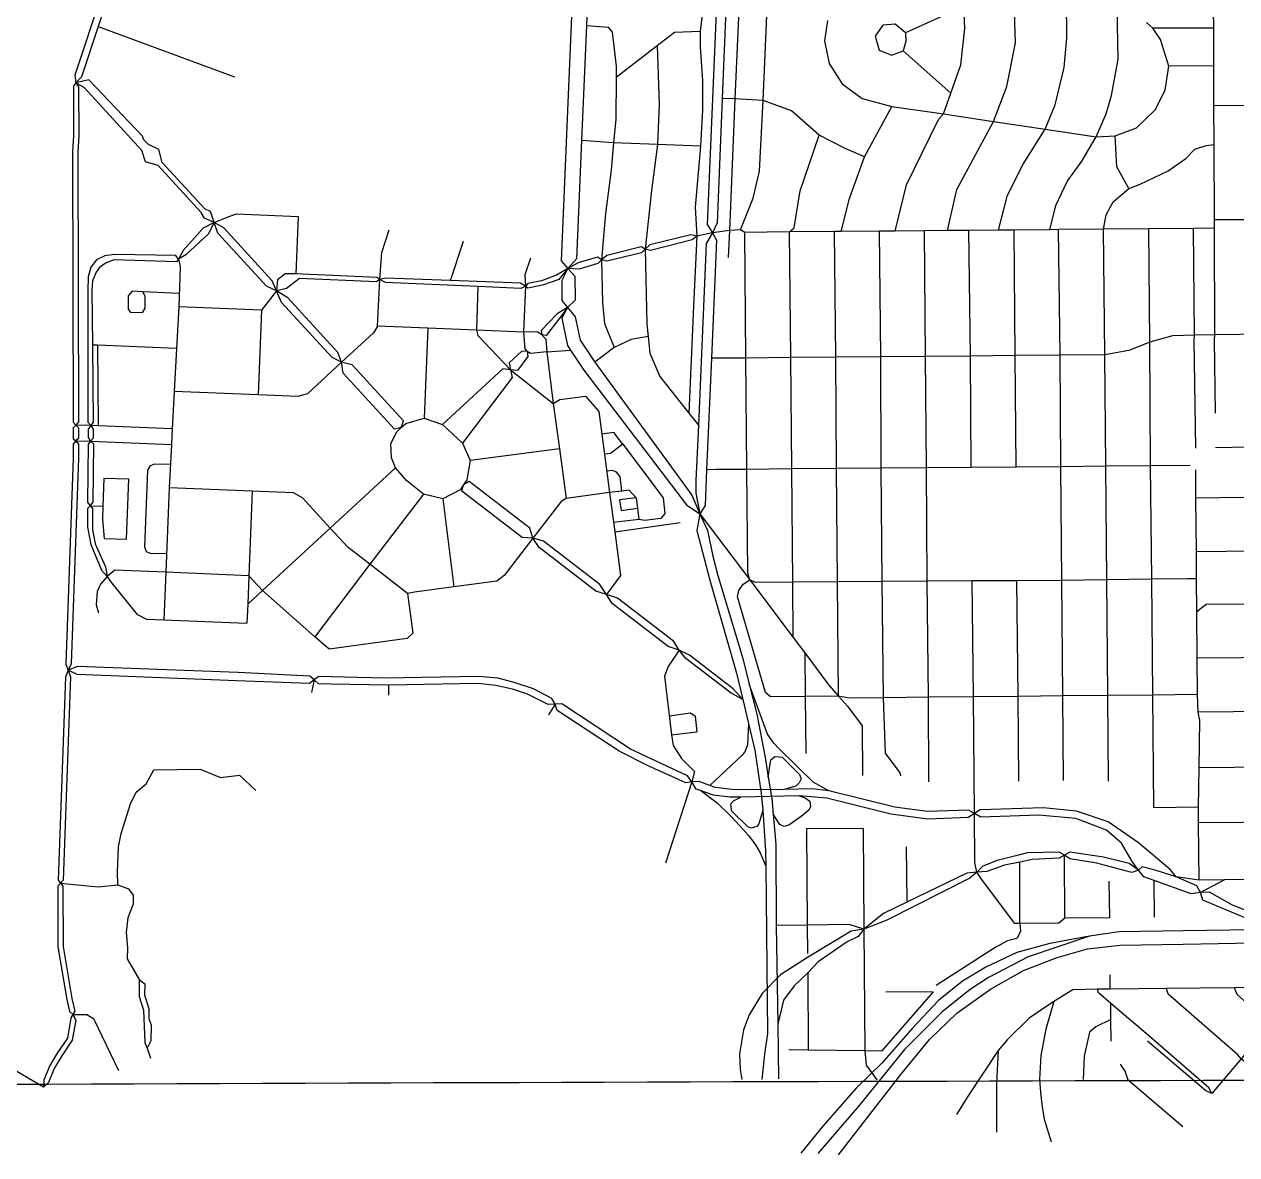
# Model space of a CAD drawing. Extents: x 0 to 264, y 89 to 356.
# Drawn here: x 52.82 to 92.06, y 89.26 to 125.83 of the extents above; entities that cross this region are included whole.
import ezdxf

# ---------------------------------------------------------------- set-up
doc = ezdxf.new("R2010")
doc.units = 0
doc.layers.get('0').update_dxf_attribs({"linetype": 'CONTINUOUS'})

msp = doc.modelspace()

# ---------------------------------------------------------------- linework, layer by layer
at = {"color": 4}
for points in [[(75.588151, 144.012708), (75.354437, 138.653794), (75.399635, 138.35724), (75.324671, 136.403732), (75.197891, 133.76341), (75.000556, 129.69875), (74.881492, 127.103629), (74.912361, 126.886451), (74.773454, 126.223889), (74.691875, 125.5933), (74.696278, 125.112639), (74.773449, 123.999185), (74.769046, 123.062119), (74.710617, 121.883619), (74.528714, 119.914678), (74.588246, 118.974306), (74.484617, 116.714324), (74.32697, 113.255998)], [(70.998732, 138.368264), (70.901718, 138.184159), (71.007551, 136.397119), (70.882978, 134.159185), (70.874173, 134.004843), (70.711012, 130.182716), (70.92819, 130.046016), (71.18394, 129.807891), (71.011963, 125.787328)], [(75.939825, 138.299912), (75.717135, 138.029817), (75.525311, 133.746875), (75.356641, 129.98428), (75.520903, 129.705365), (75.657603, 129.42204), (75.410658, 123.435841), (75.244192, 119.41197), (75.092058, 119.085651)], [(76.342215, 135.749992), (76.268351, 133.949722), (76.161415, 131.342474), (76.093063, 129.673395), (75.822968, 123.414897)], [(52.107482, 135.344298), (52.235365, 135.180036), (53.449141, 134.74678), (53.961769, 134.188951), (56.144583, 130.907014), (56.300026, 130.249967), (56.448853, 130.104444), (56.527127, 129.924748), (56.422394, 129.396685), (55.214131, 125.756458), (54.676144, 124.133681), (54.493143, 123.937449)], [(56.448853, 130.104444), (56.300026, 129.928056), (56.205216, 129.45401), (54.460069, 124.191008), (54.493143, 123.937449), (54.57803, 123.802953), (54.585735, 122.234192), (54.550457, 121.692899), (54.573599, 112.974879), (54.490916, 112.859123)], [(70.928176, 130.046016), (70.695563, 129.836553), (70.590833, 127.393567), (70.196162, 118.18276), (70.408933, 117.929203), (70.644853, 117.685563), (70.649256, 116.906147), (70.403415, 116.674635)], [(75.520903, 129.705365), (75.35223, 129.419835), (75.261831, 127.262379), (74.925589, 119.352438), (75.092058, 119.085651), (75.221042, 118.845322), (75.057881, 115.026502)], [(76.00046, 119.182665), (76.409463, 120.203516), (76.621129, 121.079949), (76.736883, 123.366389), (76.927603, 127.88966), (77.014697, 129.631502)], [(86.009426, 119.185972), (86.207865, 119.972006), (86.571667, 120.743706), (87.042405, 121.408472), (87.510936, 122.187891), (87.831744, 122.932032), (88.012544, 123.525139), (88.22421, 124.708048), (88.190033, 126.359488), (88.027978, 126.880939), (87.983881, 127.313092), (88.045617, 127.748549), (88.17901, 128.026363)], [(82.695519, 119.15731), (83.001996, 120.487942), (84.193724, 122.688395), (84.624774, 123.813976), (84.901484, 125.232803), (84.846363, 126.893063), (84.705252, 127.243637), (84.439565, 127.727606), (84.339244, 127.868717)], [(81.007701, 119.142978), (81.369298, 120.634565), (82.414401, 122.75454), (82.573151, 122.932032), (82.807968, 123.60341), (83.128776, 124.515121), (83.262171, 125.707953), (83.227994, 126.410201), (83.191615, 127.144419)], [(83.227994, 126.410201), (81.345044, 125.550303), (81.006597, 125.830322), (80.605311, 125.800556), (80.358367, 125.44447), (80.484046, 124.99027), (80.88974, 124.829313), (81.268976, 124.978143)], [(84.353575, 119.171641), (84.64572, 120.299426), (85.15284, 121.308151), (85.856188, 122.43704), (86.181407, 123.220869), (86.479061, 124.435746), (86.558436, 125.379426), (86.54853, 126.633994)], [(91.369444, 113.253794), (91.341871, 115.62402), (91.354007, 115.788282), (91.337471, 119.231173), (91.336345, 119.502369), (91.327565, 121.939843), (91.323149, 123.197716), (91.31874, 124.490869), (91.314329, 125.707953), (91.312066, 126.281217), (91.42231, 126.52375)], [(55.214131, 125.756458), (59.624956, 124.136988)], [(71.011963, 125.787328), (70.853213, 122.071034), (70.688951, 118.243395), (70.408933, 117.929203)], [(71.011963, 125.787328), (71.720826, 125.741024), (71.846502, 125.581173), (71.980998, 124.473231), (71.97874, 124.107222), (71.962256, 122.764463), (71.892803, 121.994967), (71.812325, 121.111919), (71.62822, 119.707423), (71.498133, 118.21473), (71.537822, 116.827873), (71.600658, 116.154287), (71.909339, 115.380383)], [(74.691875, 125.5933), (73.870563, 125.571258), (73.307222, 125.134697), (71.978794, 124.107222)], [(78.813863, 125.953794), (78.721258, 125.293439), (78.874496, 124.563629), (79.290113, 123.903272), (79.935033, 123.428125), (80.894149, 123.173465), (82.573151, 122.932032), (84.193724, 122.688395), (85.856188, 122.43704), (87.510936, 122.187891), (88.124992, 122.220965), (88.820625, 122.478933), (89.418143, 123.059912), (89.741155, 123.699324), (89.866831, 124.477639)], [(89.866831, 124.477639), (89.590121, 125.337536), (89.347588, 125.709053), (89.135921, 125.890954)], [(91.314324, 125.707953), (89.347588, 125.709082)], [(81.345044, 125.550303), (81.352748, 125.281312), (81.268965, 124.978143), (82.807968, 123.60341)], [(73.307222, 125.134689), (73.366754, 123.250633), (73.313838, 121.939843), (73.11981, 120.455972), (72.918063, 118.560895), (72.973187, 116.130036), (73.010669, 115.730954), (73.062482, 115.18966), (73.392109, 114.436703), (74.32697, 113.255998), (74.636754, 112.864635)], [(91.318732, 124.490869), (89.866831, 124.477633)], [(58.966806, 119.414174), (58.845537, 119.77026), (58.665841, 119.85625), (57.280088, 121.362171), (57.179766, 121.785504), (56.841319, 121.945355), (56.694697, 122.098593), (56.650599, 122.208838), (54.909861, 124.03777), (54.493143, 123.937449)], [(54.493143, 123.937449), (54.41046, 123.831615), (54.418165, 122.236397), (54.382887, 121.701718), (54.40603, 112.961649), (54.490916, 112.859123), (54.574722, 112.778647), (54.575851, 112.429174), (54.492065, 112.355314)], [(60.982047, 117.204905), (60.849756, 117.533428), (59.279894, 119.244401), (58.966806, 119.414174), (58.65151, 119.564105), (58.542369, 119.747109), (57.15, 121.267361), (56.745409, 121.37981), (56.627449, 121.748022), (54.772058, 123.777595), (54.493143, 123.937449)], [(80.014408, 121.540764), (79.387127, 121.813063), (78.551484, 122.247423), (77.647492, 123.030147), (76.736883, 123.366389), (75.822968, 123.414897), (75.410658, 123.435838)], [(75.822968, 123.414897), (75.639964, 119.161718), (75.601381, 118.285285)], [(97.920088, 123.239609), (96.271952, 123.228574), (94.622716, 123.218651), (92.975687, 123.207628), (91.323143, 123.197705)], [(79.263655, 119.128647), (79.524931, 120.191389), (80.014408, 121.540764), (80.894149, 123.173465)], [(74.710617, 121.883619), (73.313838, 121.939843), (71.892803, 121.994967), (70.853213, 122.071034)], [(77.705921, 105.995391), (77.690483, 107.783534), (77.659617, 111.445808), (77.62875, 115.047449), (77.584653, 119.113213), (77.73348, 119.2433), (77.935226, 120.444949), (78.551484, 122.247423)], [(88.564861, 120.522119), (88.181214, 121.22106), (88.124992, 122.220965)], [(87.910018, 101.344236), (87.887977, 104.119053), (87.855998, 107.860702), (87.824028, 111.531798), (87.790954, 115.142258), (87.752369, 119.201407), (87.832847, 119.666633), (88.059949, 120.086659), (88.564861, 120.522119), (88.936381, 120.661024), (89.844784, 121.088768), (90.408125, 121.491155), (90.706883, 121.789912), (91.06848, 121.914488), (91.327551, 121.939832)], [(58.966806, 119.414174), (59.393447, 119.590563), (59.687796, 119.696397), (61.682091, 119.613717), (61.609331, 117.755018)], [(58.966806, 119.414174), (58.61072, 119.237785), (57.966901, 118.509079), (57.808151, 118.232369), (57.868783, 117.994244), (57.820278, 116.688966), (57.749722, 115.34841), (57.676963, 113.95053), (57.613019, 112.742266), (57.586575, 112.239558), (57.513801, 110.838369), (57.401353, 108.105442), (57.337412, 106.563143)], [(58.966806, 119.414174), (58.770574, 119.045965), (58.052891, 118.374583), (57.808151, 118.232369)], [(63.088794, 114.898619), (62.970833, 115.217222), (61.351363, 116.985522), (60.982047, 117.204905), (60.664547, 117.359244), (59.089174, 119.076831), (58.966806, 119.414174)], [(106.13981, 119.556389), (104.514825, 119.550886), (102.866692, 119.545374), (101.22848, 119.539862), (99.578143, 119.53435), (97.930008, 119.527738), (96.280772, 119.522223), (94.633742, 119.516711), (92.988915, 119.510099), (91.336371, 119.502355)], [(64.257369, 116.070504), (64.329028, 117.576425), (64.395172, 118.453958), (64.632197, 119.181564)], [(74.588246, 118.974306), (74.388706, 119.017299), (73.071301, 118.695391), (72.918063, 118.560895), (72.797899, 118.442935), (71.675625, 118.166224), (71.498133, 118.21473)], [(75.092058, 119.085651), (74.588246, 118.974306), (74.439419, 118.854141), (73.08894, 118.512387), (72.918063, 118.560895)], [(75.092058, 119.085651), (74.888107, 118.737284), (74.636754, 112.864635), (74.559583, 111.068776), (74.555181, 110.666389), (74.688576, 109.999419), (74.934408, 109.457022), (75.110797, 108.626893), (75.271754, 108.002917), (76.078732, 105.31519), (76.284887, 104.481754), (76.526319, 103.510512), (76.796415, 102.111528), (76.901144, 101.471016), (77.011389, 100.787508), (77.05659, 100.279287), (77.144784, 99.292613), (77.155819, 96.67875), (77.20652, 93.487215), (77.22636, 91.717814)], [(91.337474, 119.231173), (90.662785, 119.22567), (89.210885, 119.213526), (87.752369, 119.201398), (86.288341, 119.188171), (86.009426, 119.185919), (84.855183, 119.176038), (84.353575, 119.171647), (83.390051, 119.163936), (82.695519, 119.157321), (81.951381, 119.150706), (81.007701, 119.14299), (80.499478, 119.138576), (79.263655, 119.128633), (79.042065, 119.126389), (77.584653, 119.113204), (76.140468, 119.101077), (76.00046, 119.182665), (75.639964, 119.161724), (75.092058, 119.085651)], [(76.303629, 107.859601), (76.234174, 108.081188), (76.206629, 111.433681), (76.174645, 115.035322), (76.140468, 119.101085)], [(79.168845, 104.093699), (79.136875, 107.793454), (79.106006, 111.457935), (79.081763, 115.060676), (79.042065, 119.12644)], [(81.187394, 101.523933), (81.166454, 101.613231), (80.693508, 102.247127), (80.62626, 104.041883), (80.589879, 107.803377), (80.553498, 111.470062), (80.53806, 115.073907), (80.499478, 119.138567)], [(82.101312, 101.319982), (82.080371, 104.062829), (82.047292, 107.8133), (82.015322, 111.482189), (81.98995, 115.087135), (81.951381, 119.150694)], [(83.468326, 111.494313), (83.441881, 115.100365), (83.390051, 119.163925)], [(84.924635, 111.50644), (84.893768, 115.113593), (84.855183, 119.176049)], [(86.45481, 101.362978), (86.43497, 104.104722), (86.40079, 107.843063), (86.366615, 111.518567), (86.342372, 115.127924), (86.288341, 119.188176)], [(89.37625, 100.48875), (89.343176, 104.133385), (89.309002, 107.878341), (89.274825, 111.543925), (89.245062, 115.545746), (89.210885, 119.213534)], [(90.734444, 112.117189), (90.685936, 115.614097), (90.694741, 115.778359), (90.662785, 119.225661)], [(66.61216, 117.545556), (67.039905, 118.814452)], [(72.918063, 118.560895), (72.787978, 118.631451), (71.672317, 118.355841), (71.498133, 118.21473), (71.379072, 118.089053), (70.784861, 117.912665), (70.408933, 117.929203)], [(57.808151, 118.232369), (57.72216, 118.347022), (55.739992, 118.378994), (55.429105, 118.342613), (55.163421, 118.209218), (54.978213, 117.975504), (54.88671, 117.664619), (54.881207, 117.219236), (54.883465, 112.962752), (54.973863, 112.852508), (55.055381, 112.730139), (55.056509, 112.444609), (54.968315, 112.345391)], [(57.808151, 118.232369), (57.745311, 118.147482), (55.728966, 118.216937), (55.46769, 118.113308), (55.256024, 117.966685), (55.152394, 117.807935), (55.026718, 117.531224), (55.007978, 117.231363), (55.027819, 115.454244), (55.054266, 112.956137), (54.973787, 112.852508)], [(69.205077, 118.267647), (69.025381, 117.72966), (69.039717, 117.362551), (68.974671, 115.875373)], [(71.498133, 118.21473), (71.368048, 118.294105), (70.746276, 118.11), (70.408933, 117.929203), (70.120095, 117.580833), (69.597544, 117.387909), (69.11909, 117.293099), (69.039715, 117.362551)], [(64.329028, 117.576425), (64.227603, 117.637058), (61.609331, 117.755018), (61.263169, 117.763823), (61.011813, 117.565384), (60.982047, 117.204891)], [(70.408933, 117.929203), (70.044028, 117.714228), (69.556754, 117.534532), (69.123498, 117.448542), (69.039715, 117.362551), (68.888681, 117.285383), (67.502924, 117.34822), (64.507621, 117.483819), (64.329028, 117.576425)], [(70.408933, 117.929203), (70.214905, 117.53894), (70.214905, 116.891813), (70.403421, 116.674635), (70.651466, 116.371466), (70.811319, 115.609689), (71.288673, 114.901926), (74.428395, 110.595833), (74.688567, 109.999419)], [(69.039715, 117.362551), (68.876553, 117.459565), (66.61216, 117.545556), (64.514236, 117.623827), (64.329028, 117.576425), (64.222091, 117.49705), (61.729496, 117.609496), (61.312778, 117.279869), (60.982047, 117.204905)], [(67.502924, 117.34822), (67.452215, 115.936008), (67.502924, 115.768439), (68.559053, 114.652778), (69.939298, 113.565782), (70.153169, 113.691458), (70.987708, 113.802803)], [(57.836813, 117.12553), (56.655008, 117.181754), (56.311049, 117.198292), (56.188681, 117.045054), (56.183177, 116.617313), (56.258141, 116.51258), (56.661631, 116.513709), (56.732187, 116.646), (56.734445, 117.034056), (56.65507, 117.181782)], [(60.982047, 117.204905), (60.504697, 116.58534), (60.391144, 113.843593)], [(65.02356, 112.786363), (65.096319, 112.99803), (63.430548, 114.818143), (63.088794, 114.898619), (62.781214, 115.047449), (61.147412, 116.831181), (60.982047, 117.204905)], [(60.504697, 116.58534), (57.820278, 116.688966)], [(70.403421, 116.674635), (70.07269, 116.466276), (69.550139, 115.926085), (69.57218, 115.781667)], [(70.403421, 116.674635), (70.196162, 116.393516), (69.716605, 115.761824), (69.572186, 115.781664)], [(70.403421, 116.674635), (70.213801, 116.327369), (70.401214, 115.435504), (70.496024, 115.294393), (70.933688, 114.643958), (74.249799, 110.282744), (74.688567, 109.999419), (76.303629, 107.859601), (77.705921, 105.995391), (78.080746, 105.49599), (78.864576, 104.454192), (79.168845, 104.093699), (79.463194, 103.76848), (79.938341, 103.134583)], [(69.572186, 115.781667), (69.700069, 115.644967), (69.730936, 115.233758), (69.939298, 113.565782), (70.138838, 112.098447), (70.35822, 110.492204), (70.195062, 110.396294), (69.283351, 109.211181), (68.356206, 107.995201), (68.119185, 107.818812), (66.727917, 107.631397), (65.44579, 107.459419), (65.2242, 107.418629), (64.006016, 108.368925), (63.305972, 108.905808), (62.721685, 109.526476), (61.82651, 110.51205), (61.534367, 110.673004), (60.199324, 110.728125), (57.513801, 110.838369)], [(69.572186, 115.781667), (69.422256, 115.884192), (68.974671, 115.875387), (67.452215, 115.936008), (65.877942, 116.002153), (64.257369, 116.070504), (64.121769, 115.853326), (63.088794, 114.898619), (61.983056, 113.873359), (61.666659, 113.792883), (60.391144, 113.843593), (57.676963, 113.95053)], [(65.877942, 116.002153), (65.765494, 113.086224)], [(68.974671, 115.875373), (69.017665, 115.331875), (69.099244, 115.250296), (69.122386, 115.079419), (68.781735, 114.632935), (68.559045, 114.652775)], [(90.694756, 115.778359), (89.977076, 115.758519), (89.245062, 115.545749), (88.564861, 115.277855), (87.790954, 115.142258), (86.342361, 115.127921), (84.893768, 115.113587), (83.441867, 115.100357), (81.989964, 115.087129), (80.538063, 115.073898), (79.081754, 115.060671), (77.62875, 115.04744), (76.174645, 115.035313), (75.057881, 115.026516)], [(106.988681, 115.85553), (106.154141, 115.853272), (104.532464, 115.847822), (102.881024, 115.843411), (101.24171, 115.837899), (99.585859, 115.832388), (97.939931, 115.825775), (96.290694, 115.81916), (94.643662, 115.813645), (93.002145, 115.807033), (91.35401, 115.788282), (90.694756, 115.778348)], [(57.749722, 115.34841), (55.195391, 115.447631), (55.027822, 115.454235)], [(55.195391, 115.447631), (55.211929, 112.842588)], [(73.010669, 115.730954), (72.461659, 115.631736), (71.909339, 115.380383), (71.288673, 114.901926)], [(69.099244, 115.250296), (68.926162, 115.255799), (68.511649, 114.880971), (68.559053, 114.652769), (68.613074, 114.409141), (67.003524, 112.279244)], [(69.730936, 115.233758), (69.200669, 115.178637), (69.099244, 115.250296)], [(69.730936, 115.233758), (70.496024, 115.294393)], [(75.057881, 115.026502), (74.904645, 111.422657), (74.855033, 110.260694), (74.688567, 109.999419)], [(65.02356, 112.786363), (64.804174, 112.729035), (63.138403, 114.548048), (63.088794, 114.898619)], [(68.559053, 114.652778), (68.309905, 114.689159), (66.353089, 112.881173)], [(70.987708, 113.802803), (71.419861, 113.307814), (71.763819, 110.68072), (71.931389, 109.411824), (72.117701, 108.001813), (71.661294, 107.389967)], [(53.445833, 91.443308), (52.577117, 91.952631), (50.817639, 93.144357), (50.085625, 94.167412), (48.308506, 98.793213), (47.674609, 99.566016), (45.619678, 101.231787), (44.51284, 102.269174), (43.181103, 104.503801), (41.75125, 106.052716), (39.976338, 107.062544), (34.585453, 109.096528), (32.969287, 109.969653), (31.481008, 111.693856), (30.628827, 113.275841), (30.029105, 113.637438)], [(65.02356, 112.786363), (65.166875, 112.921963), (65.765494, 113.086224), (66.353089, 112.881173), (67.003524, 112.279244), (67.25598, 111.715903), (67.149046, 111.091926), (67.036597, 110.929869), (66.92856, 110.774426), (66.370728, 110.483385), (65.739035, 110.633315), (65.203256, 111.067675), (64.83284, 111.487701), (64.703853, 111.811813), (64.687315, 112.270424), (64.878035, 112.64856), (65.023557, 112.786363)], [(54.490936, 112.859123), (54.407153, 112.777544), (54.408282, 112.423662), (54.492065, 112.355314), (54.575826, 112.250581), (54.576955, 111.796381), (54.336625, 105.145417), (54.245123, 104.937058)], [(57.613019, 112.742266), (55.211926, 112.842588), (54.973801, 112.852494), (54.490936, 112.859112)], [(54.973801, 112.852508), (54.885607, 112.738958), (54.886736, 112.45894), (54.968315, 112.345391), (55.057588, 112.257197), (55.036647, 110.387474), (54.955067, 110.256286)], [(72.188256, 112.248377), (71.906034, 112.624306), (71.515772, 112.576901)], [(54.49204, 112.355314), (54.408256, 112.252785), (54.409385, 111.80079), (54.167953, 105.136597), (54.245123, 104.937058), (54.321162, 104.716572), (54.083037, 98.142778), (53.994843, 98.04356)], [(54.49204, 112.355314), (54.96829, 112.34538), (57.586561, 112.239558)], [(54.96829, 112.345391), (54.888915, 112.249481), (54.872376, 110.373143), (54.955059, 110.256286), (55.034437, 110.170296), (55.026732, 109.491199), (55.121542, 109.02046), (55.45227, 108.276319), (55.50629, 107.965435)], [(72.188256, 112.248377), (71.797994, 111.945208), (71.600658, 111.929771)], [(72.188256, 112.248377), (73.500147, 110.507639), (73.551963, 110.000522), (73.418567, 109.847284), (72.910347, 109.780036), (72.715216, 109.813107), (71.8917, 109.717197)], [(70.138838, 112.098447), (67.25598, 111.715903)], [(110.537405, 107.947796), (109.281736, 108.793359), (108.087803, 109.598133), (106.880643, 110.411728), (105.692222, 111.212091), (104.607431, 111.944105), (104.555617, 112.041119), (104.381433, 112.17341), (102.892047, 112.170108), (101.283603, 112.166804), (99.606806, 112.162395), (97.964185, 112.159085), (96.308333, 112.155777), (94.659097, 112.1569), (93.007657, 112.159133), (91.369444, 112.134836)], [(57.55349, 111.588022), (57.029835, 111.60456), (56.882109, 111.54062), (56.813758, 111.402817), (56.709028, 108.930065), (56.763048, 108.781235), (56.899748, 108.72501), (57.425607, 108.712875)], [(64.83284, 111.487701), (62.721685, 109.526476), (60.527847, 107.512335), (60.053801, 107.071363)], [(87.824028, 111.531798), (86.366615, 111.518562), (84.924635, 111.506432), (83.468326, 111.494305), (82.015322, 111.482178), (80.553498, 111.470053), (79.106006, 111.457926), (77.659617, 111.445799), (76.206615, 111.433672), (75.219938, 111.424875), (74.904645, 111.422603)], [(90.55034, 111.553845), (89.274825, 111.543911), (87.824028, 111.531789)], [(54.955062, 110.256286), (55.369576, 110.245251), (55.355239, 109.808699), (55.405951, 109.200157), (56.134658, 109.180317), (56.204112, 111.113979), (55.399336, 111.136021), (55.369573, 110.245257)], [(72.159591, 110.732536), (72.103367, 111.203272), (71.97659, 111.349897), (71.847603, 111.40171), (71.672317, 111.378568)], [(90.844686, 98.149393), (90.825947, 99.993758), (90.827075, 100.503081), (90.845787, 101.783004), (90.868932, 103.323099), (90.814914, 103.578863), (90.792881, 104.146615), (90.784068, 105.32401), (90.771918, 106.825522), (90.763121, 107.89598), (90.756503, 108.768004), (90.742155, 110.504331), (90.733355, 111.413838)], [(60.199324, 110.728125), (60.090183, 107.991893), (60.053801, 107.071363), (60.029558, 106.455106)], [(71.661294, 107.389967), (71.452935, 107.710772), (69.630617, 109.110859), (69.283351, 109.211181), (68.940494, 109.226618), (66.985885, 110.730332), (67.036597, 110.929872)], [(69.283351, 109.211181), (69.180826, 109.528681), (67.217394, 111.03901), (67.036597, 110.929869)], [(71.763819, 110.68072), (70.35822, 110.492204)], [(72.159591, 110.732536), (71.763819, 110.68072)], [(72.625921, 110.517562), (72.398819, 110.763403), (72.159591, 110.732536)], [(65.739035, 110.633315), (64.006016, 108.368925), (62.227796, 106.020746)], [(66.370728, 110.483385), (66.727917, 107.631397)], [(72.625921, 110.517562), (72.090139, 110.445903), (72.139748, 110.098637), (72.670018, 110.175808)], [(72.625921, 110.517562), (72.670018, 110.175808), (72.715216, 109.813107)], [(103.856674, 110.643238), (101.304547, 110.618995), (96.494645, 110.572683), (94.621615, 110.550641), (90.74216, 110.504331)], [(54.955062, 110.256286), (54.870172, 110.163681), (54.864669, 109.55955), (54.974913, 108.999514), (55.316668, 108.175998), (55.506284, 107.965435), (55.615417, 107.804481), (56.464287, 106.749452), (56.77848, 106.58519), (57.337412, 106.563149), (60.029547, 106.455106)], [(74.688567, 109.999419), (74.59045, 109.457022), (75.007171, 107.85409), (75.876988, 104.83894), (76.078732, 103.985661), (76.261736, 103.210651), (76.465687, 102.349653), (76.671839, 100.958385), (76.725859, 100.404967), (76.815157, 99.090869), (76.82066, 98.601389), (76.880201, 93.18625), (76.78098, 92.51046), (76.690581, 91.692456)], [(71.931389, 109.411824), (74.043644, 109.714992)], [(74.012778, 105.584185), (73.828673, 105.879635), (72.023992, 107.267595), (71.661294, 107.389967), (71.323951, 107.488081), (69.481787, 108.903603), (69.283351, 109.211181)], [(104.436553, 109.389774), (104.375921, 109.199053), (104.141103, 108.984079), (103.867701, 108.879349), (101.553699, 108.846276), (101.316674, 108.890373), (96.508976, 108.834149), (94.635947, 108.813208), (90.756492, 108.768004)], [(65.2242, 107.418629), (65.393976, 106.133194), (65.216484, 105.956806), (62.694123, 105.612847), (62.227796, 106.020746), (60.527847, 107.512335), (60.090183, 107.991893), (57.401353, 108.105442), (55.754324, 108.174897), (55.506276, 107.965435), (55.291301, 107.717387), (55.179956, 107.480365), (55.144678, 107.052621), (55.227361, 106.794653)], [(90.792873, 104.146615), (89.343176, 104.133379), (87.887968, 104.119048), (86.434964, 104.104717), (84.983063, 104.090385), (83.536674, 104.076054), (82.080365, 104.062824), (80.626258, 104.041888), (79.529339, 104.026445), (79.168845, 104.093693), (78.093976, 104.084893), (76.976111, 104.074945), (76.811849, 104.21716), (75.903447, 107.306169), (75.94534, 107.518939), (76.085347, 107.718479), (76.303629, 107.85959)], [(90.763107, 107.89598), (90.468758, 107.892678), (89.309002, 107.878338), (87.855998, 107.860702), (86.40079, 107.843063), (84.948889, 107.83204), (83.5025, 107.822105), (82.047292, 107.813314), (80.589879, 107.803366), (79.136875, 107.793443), (77.690486, 107.783548), (76.491042, 107.775801), (76.303629, 107.859587)], [(83.644715, 98.404053), (83.586283, 98.716042), (83.571946, 100.296926), (83.536674, 104.07606), (83.5025, 107.822119)], [(85.008421, 101.350851), (84.983049, 104.090391), (84.948889, 107.83204)], [(76.078732, 103.985661), (75.760131, 104.331824), (74.346813, 105.424331), (74.012778, 105.584185), (73.656692, 105.699938), (71.845399, 107.094514), (71.661294, 107.389967)], [(96.522204, 107.107744), (91.070687, 107.065851), (90.771926, 106.825522)], [(74.012778, 105.584185), (73.655589, 105.06053), (73.54204, 104.744133), (73.772449, 102.849053), (73.824262, 102.503994), (74.086641, 102.077353), (74.514383, 101.659532), (74.42178, 101.328801)], [(76.078732, 103.985661), (75.699496, 104.195121), (74.227752, 105.317397), (74.012778, 105.584185)], [(78.080746, 105.49599), (78.093982, 104.084879), (78.113817, 102.242716)], [(107.151839, 105.525756), (106.940172, 105.407796), (101.340928, 105.365903), (101.174463, 105.412204), (96.536535, 105.373619), (90.784053, 105.32401)], [(54.245095, 104.937058), (54.152492, 104.71216), (53.915468, 98.146085), (53.994843, 98.04356), (54.075322, 97.946546), (54.077579, 96.000756), (54.360905, 94.318447), (54.454611, 93.90724), (54.393976, 93.795895)], [(62.203542, 104.620661), (62.060226, 104.74303), (59.748428, 104.862091), (54.544956, 105.058326), (54.245095, 104.937058)], [(62.203542, 104.620661), (62.051407, 104.508213), (59.693308, 104.591996), (54.53724, 104.79705), (54.245095, 104.937058)], [(62.203542, 104.620661), (62.118655, 104.210556)], [(69.999931, 103.839035), (69.899609, 104.02204), (69.302091, 104.331824), (68.679218, 104.536875), (68.143436, 104.676883), (67.510643, 104.728699), (64.491085, 104.676883), (62.754756, 104.725391), (62.360088, 104.727649), (62.203542, 104.620715)], [(74.42178, 101.328801), (74.286181, 101.517317), (72.440713, 102.387135), (70.213801, 103.84455), (69.999931, 103.839047), (69.77724, 103.822497), (69.108063, 104.157636), (68.617482, 104.319694), (68.088315, 104.443166), (67.495208, 104.503799), (64.61125, 104.45419), (62.758063, 104.485062), (62.34796, 104.497197), (62.203542, 104.62067)], [(64.61125, 104.454192), (64.614552, 104.133385)], [(78.854653, 101.030044), (78.357456, 101.310062), (77.249514, 102.388238), (77.080841, 102.572343), (76.876893, 102.862284), (76.284887, 104.481754)], [(69.999931, 103.839035), (69.783853, 103.495077)], [(83.571952, 100.296926), (83.380131, 100.409375), (82.045088, 100.363074), (80.992266, 100.505285), (78.854653, 101.030044), (78.307847, 101.093984), (77.398341, 101.081848), (75.824072, 101.062017), (75.179149, 101.145803), (75.013783, 101.207539), (74.668724, 101.337621), (74.42178, 101.328815), (74.233264, 101.294627), (73.008465, 101.848048), (72.078012, 102.322091), (70.068282, 103.632883), (69.999931, 103.839035)], [(107.636908, 103.730998), (101.357464, 103.675877), (96.554174, 103.63178), (90.814923, 103.578863)], [(73.698585, 103.458699), (74.379887, 103.55902), (74.530921, 103.444367), (74.582734, 102.941659)], [(76.261736, 103.210651), (76.223151, 102.519426), (76.148187, 102.318786), (76.059992, 102.193107), (75.013783, 101.207536)], [(73.772449, 102.849053), (74.582734, 102.941659)], [(79.938341, 103.134583), (79.949376, 101.534956)], [(76.901144, 101.471016), (76.984931, 102.042076), (77.112811, 102.141294), (77.345424, 102.122554), (77.90546, 101.566929), (77.959478, 101.42141), (77.899949, 101.289118), (77.794115, 101.184385), (77.398341, 101.08186)], [(55.84803, 97.998359), (55.842527, 98.410669), (55.874497, 99.222058), (55.953872, 99.649799), (56.25704, 100.611119), (56.440042, 100.990355), (56.767465, 101.256042), (57.011102, 101.716857), (58.512611, 101.737798), (59.177377, 101.467703), (59.787022, 101.537155), (60.318393, 101.039961)], [(105.563238, 101.910885), (101.370694, 101.872299), (96.571813, 101.828202), (90.84579, 101.783004)], [(74.42178, 101.328801), (73.578421, 98.690687)], [(90.101649, 98.256327), (89.903213, 98.485633), (88.876849, 99.355453), (87.898992, 100.025731), (86.880347, 100.378508), (85.794452, 100.484342), (83.760468, 100.420399), (83.571952, 100.296926), (83.364697, 100.173454), (82.059419, 100.121641), (80.865486, 100.283699), (78.798428, 100.801842), (77.904357, 100.873498), (76.014792, 100.826093), (75.658706, 100.830496), (75.131744, 100.892232), (74.723845, 101.036651), (74.565095, 101.09178), (74.42178, 101.328801)], [(74.723845, 101.036659), (75.244192, 100.643092), (75.688472, 100.215347), (75.983922, 99.897847), (76.27276, 99.580347), (76.483326, 99.289306), (76.640972, 99.025826), (76.820669, 98.601389)], [(77.904357, 100.873498), (78.096181, 100.810661), (78.246111, 100.694905), (78.265951, 100.519619), (78.217446, 100.410478), (77.967194, 100.206528), (77.560396, 99.925409), (77.414876, 99.882412), (77.277073, 99.947456), (77.056587, 100.279287)], [(76.725859, 100.404967), (76.629949, 100.069828), (76.593567, 99.961787), (76.527423, 99.881312), (76.347726, 99.826188), (76.238585, 99.869185), (75.724853, 100.380713), (75.693984, 100.493161), (75.691726, 100.61553), (75.774409, 100.71144), (76.014738, 100.826093)], [(90.827047, 100.503081), (89.37625, 100.488744)], [(88.882361, 98.469097), (88.672899, 98.752423), (88.32894, 99.34553), (87.849383, 99.764452), (86.851685, 100.140383), (85.658853, 100.24401), (83.774799, 100.185581), (83.571952, 100.296926)], [(103.613037, 100.110617), (101.383922, 100.087475), (96.586144, 100.038958), (90.825947, 99.993758)], [(79.96921, 99.818472), (78.133662, 99.800833)], [(78.133662, 99.800833), (78.162325, 96.685365), (78.170058, 95.776963)], [(79.96921, 99.818472), (79.992353, 96.562994), (80.021024, 92.619601), (80.068428, 92.163194), (80.407978, 91.681433)], [(79.174357, 89.261597), (81.188498, 91.86223), (82.113436, 92.994426), (82.998688, 93.838889), (84.091199, 94.618308), (85.163863, 95.226849), (86.251963, 95.639159), (87.233125, 95.919174), (88.283742, 96.044853), (90.329853, 96.073516), (92.596451, 96.114306), (95.826572, 96.138548), (97.743699, 96.149583), (99.399547, 96.252109), (101.041067, 96.643472), (102.291224, 97.162716), (103.256952, 97.680859), (104.136692, 98.35224), (105.180694, 99.206623)], [(86.483472, 98.949758), (86.315903, 99.045669), (85.28072, 99.023627), (85.037083, 98.964098), (84.305069, 98.783298), (83.838742, 98.600294), (83.644715, 98.404062), (83.418714, 98.208925), (80.732091, 96.855139), (79.992361, 96.562994)], [(81.362683, 99.224262), (81.380322, 97.429506)], [(88.882361, 98.469097), (88.579192, 98.687379), (87.753472, 98.888022), (86.664269, 99.052284), (86.483472, 98.949758), (86.318107, 98.852744), (85.438367, 98.807544), (85.038187, 98.729272), (84.543194, 98.634463), (83.976546, 98.419488), (83.644715, 98.404051)], [(90.884375, 97.742595), (90.77303, 97.965285), (90.101649, 98.256327), (89.425859, 98.471301), (89.003629, 98.580442), (88.882361, 98.469097), (88.669591, 98.387518), (87.927657, 98.589262), (87.529678, 98.697299), (86.656553, 98.834002), (86.483472, 98.949758)], [(86.502215, 96.913567), (86.483475, 98.949758)], [(85.044799, 96.744897), (85.038195, 98.729272)], [(83.644715, 98.404053), (83.3217, 98.372083), (81.380322, 97.429506), (80.630669, 97.065702), (79.992361, 96.562994), (79.809357, 96.323768), (79.455478, 96.153994), (78.514002, 95.498048), (78.182171, 95.147474), (77.734583, 94.724141), (77.396137, 94.258915), (77.20652, 93.487215)], [(85.044799, 96.744897), (84.881641, 96.743768), (83.796849, 98.181338), (83.644715, 98.404028)], [(87.948603, 96.921286), (87.937569, 98.111911)], [(99.731381, 95.578524), (99.615625, 95.700895), (98.558395, 95.556476), (98.259635, 95.464974), (95.683256, 95.418673), (95.042742, 95.542145), (94.506963, 95.792397), (94.328367, 95.964375), (94.217022, 96.009576), (93.89401, 96.045954), (93.105772, 96.555278), (92.744174, 96.750409), (90.961546, 97.493447), (90.884375, 97.742595), (90.58231, 97.705113), (89.386173, 98.131754), (89.05875, 98.248611), (88.882361, 98.469097)], [(89.397197, 96.951049), (89.386162, 98.131754)], [(102.115936, 98.366572), (101.550391, 98.365443), (101.396049, 98.226539), (96.602683, 98.184671), (91.66269, 98.154905), (90.844686, 98.149402), (90.101649, 98.256327)], [(91.66269, 98.154905), (90.884375, 97.742595)], [(53.994843, 98.04356), (53.907752, 97.94875), (53.91001, 95.986425), (54.197744, 94.283169), (54.285938, 93.895113), (54.393976, 93.795895), (54.486528, 93.618403), (54.374079, 92.970175), (54.034532, 92.457544), (53.789792, 92.049645), (53.60348, 91.603161), (53.445833, 91.443308)], [(53.994843, 98.04356), (55.216338, 97.931111), (55.84803, 97.998359)], [(55.84803, 97.998359), (56.196397, 97.864967), (56.341919, 97.659912), (56.345221, 97.371078), (56.174344, 96.92349), (56.123631, 96.46598), (56.158909, 95.951147), (56.155607, 95.598369), (56.542562, 94.930296), (56.720051, 94.786981), (56.717794, 94.438611), (56.852289, 93.976692), (56.852289, 93.664704), (56.925049, 93.448629), (56.917344, 92.942613), (56.800488, 92.713308)], [(94.217022, 96.009576), (94.079218, 96.271952), (93.333976, 96.708516), (92.859931, 96.969792), (92.749686, 97.013889), (91.925069, 97.339105), (91.180928, 97.751415), (90.884375, 97.742609)], [(79.992361, 96.562994), (79.582256, 96.493542), (78.171144, 95.64026), (77.291407, 95.076919), (76.697197, 94.481605), (76.278272, 93.791484), (76.096371, 93.298699), (75.96849, 92.524792), (75.985029, 92.024287), (76.046765, 91.690252)], [(79.992361, 96.562994), (79.515008, 96.711824), (78.162325, 96.685379), (77.155808, 96.678761)], [(92.590936, 96.540947), (90.323238, 96.500157), (88.250669, 96.471494), (87.295965, 96.334792), (85.314894, 95.665617), (84.026155, 94.99644), (83.428637, 94.605077), (82.529053, 93.886294), (81.308662, 92.667006), (79.838019, 90.857917), (78.499671, 89.304591)], [(85.044799, 96.744897), (85.061338, 96.47921), (84.944478, 96.262032), (84.636901, 96.178246), (84.267588, 95.97981), (83.93796, 95.776963), (82.336129, 94.734064)], [(87.948603, 96.921286), (86.502215, 96.913581), (86.307083, 96.750409), (85.044799, 96.744906)], [(87.295965, 96.334792), (86.013838, 96.093359), (84.945581, 95.806728), (83.939061, 95.327171), (83.182796, 94.875175), (82.406685, 94.250095), (81.557811, 93.349411), (80.575548, 92.227135), (79.74652, 91.417953), (78.663933, 90.190947), (77.950658, 89.315617)], [(78.182171, 95.147474), (78.195407, 92.64606)], [(87.968447, 94.620512), (87.964044, 95.086842)], [(56.542562, 94.930296), (56.543691, 94.379079), (56.680394, 93.940314), (56.718979, 92.891901), (56.800558, 92.713308), (56.907464, 92.390296)], [(98.759035, 94.412153), (98.405157, 94.685556), (96.407551, 94.669017), (94.314035, 94.652482), (94.005355, 94.684452), (91.983498, 94.663511), (90.86894, 94.651373), (89.786353, 94.640346), (87.968447, 94.620515), (87.552829, 94.616109), (86.761283, 94.595163), (86.146129, 94.220329), (85.341353, 93.675731), (84.626978, 92.976787), (84.344756, 92.629522), (83.350365, 91.136831), (82.987665, 90.558056)], [(87.983881, 94.158593), (87.583699, 94.501451), (87.552829, 94.616103)], [(95.004159, 89.967153), (92.209496, 92.367145), (92.100355, 92.49723), (89.841476, 94.451842), (89.786353, 94.640355)], [(94.005355, 94.684452), (93.955746, 94.429792), (93.15428, 93.483907), (92.209496, 92.367145), (91.2592, 91.243768)], [(95.959964, 91.055252), (93.15428, 93.483907), (92.070589, 94.447431), (91.983498, 94.663508)], [(82.235808, 94.534522), (80.55901, 92.611883), (80.021024, 92.619616), (78.195399, 92.646046), (77.563706, 92.654865)], [(82.235808, 94.534522), (80.705633, 94.523487)], [(86.146129, 94.220329), (85.880442, 93.319645), (85.721692, 92.476286), (85.676492, 91.696867), (85.708465, 91.284558), (85.755867, 90.884375), (85.833037, 90.407022), (86.051319, 89.677215)], [(54.393922, 93.795895), (54.331085, 93.69447), (54.217533, 93.037423), (53.891214, 92.545738), (53.639861, 92.126813), (53.451345, 91.675921), (53.445842, 91.443308)], [(54.393922, 93.795895), (54.849228, 93.8036), (55.061996, 93.671308), (55.866769, 91.987898)], [(91.2592, 91.243768), (91.155574, 91.431181), (89.199861, 93.115694), (87.983881, 94.158593)], [(87.993801, 92.937101), (87.988298, 93.640453), (87.983887, 94.158593)], [(87.98829, 93.640453), (87.504324, 93.403428), (87.291553, 93.222631), (87.128395, 92.452032), (87.087603, 91.695764)], [(84.344756, 92.629522), (84.288534, 91.572292), (84.284131, 89.990303)], [(91.2592, 91.243768), (91.05856, 91.325347), (89.177811, 92.934897)], [(90.312215, 90.163385), (88.546119, 91.677022), (88.448004, 91.960347), (88.294766, 92.188549)]]:
    msp.add_lwpolyline(points, dxfattribs=at)
at = {"color": 3}
msp.add_open_spline([(203.057785, 92.127832), (144.094115, 91.654644), (84.961976, 91.759617), (25.928061, 91.395923)], degree=3, dxfattribs=at)

doc.saveas('drawing.dxf')
